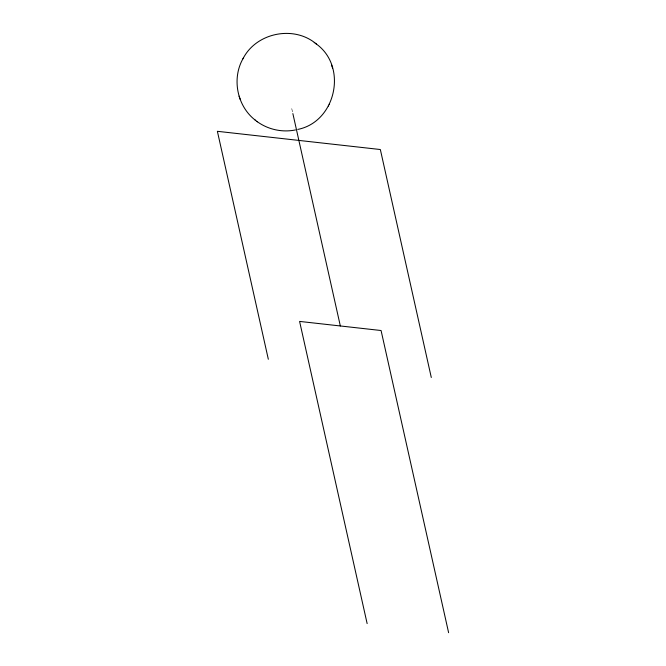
<?xml version="1.0" encoding="UTF-8"?>
<svg xmlns="http://www.w3.org/2000/svg" width="666" height="666" viewBox="0 0 666 666"><rect width="100%" height="100%" fill="white"/><g stroke="black" fill="none" stroke-linecap="round" stroke-linejoin="round"><path stroke-width="0.5" stroke-dasharray="3.33 2.5" d="M291.75 108.608L292.865 113.578"/><path stroke-width="1" d="M297.735 129.429C336.055 121.861 347.985 66.342 316.034 43.79M242.973 58.766C256.194 32.517 294.322 24.908 316.558 44.197M243.306 58.15C231.468 78.263 236.946 106.344 255.619 120.413M328.346 106.061L328.671 105.436M329.237 104.371L329.537 103.804M295.504 129.937C281.435 132.85 266.209 129.112 255.095 120.013M314.219 42.416L314.76 42.832M256.893 121.379L257.426 121.795M332.559 68.032L331.493 64.902M239.094 96.17L240.16 99.309M431.293 377.489L380.344 149.525L217.382 131.31L268.331 359.265M448.618 632.7L381.077 330.519L299.592 321.412L367.141 623.592M292.865 113.578L340.334 325.965"/></g></svg>
